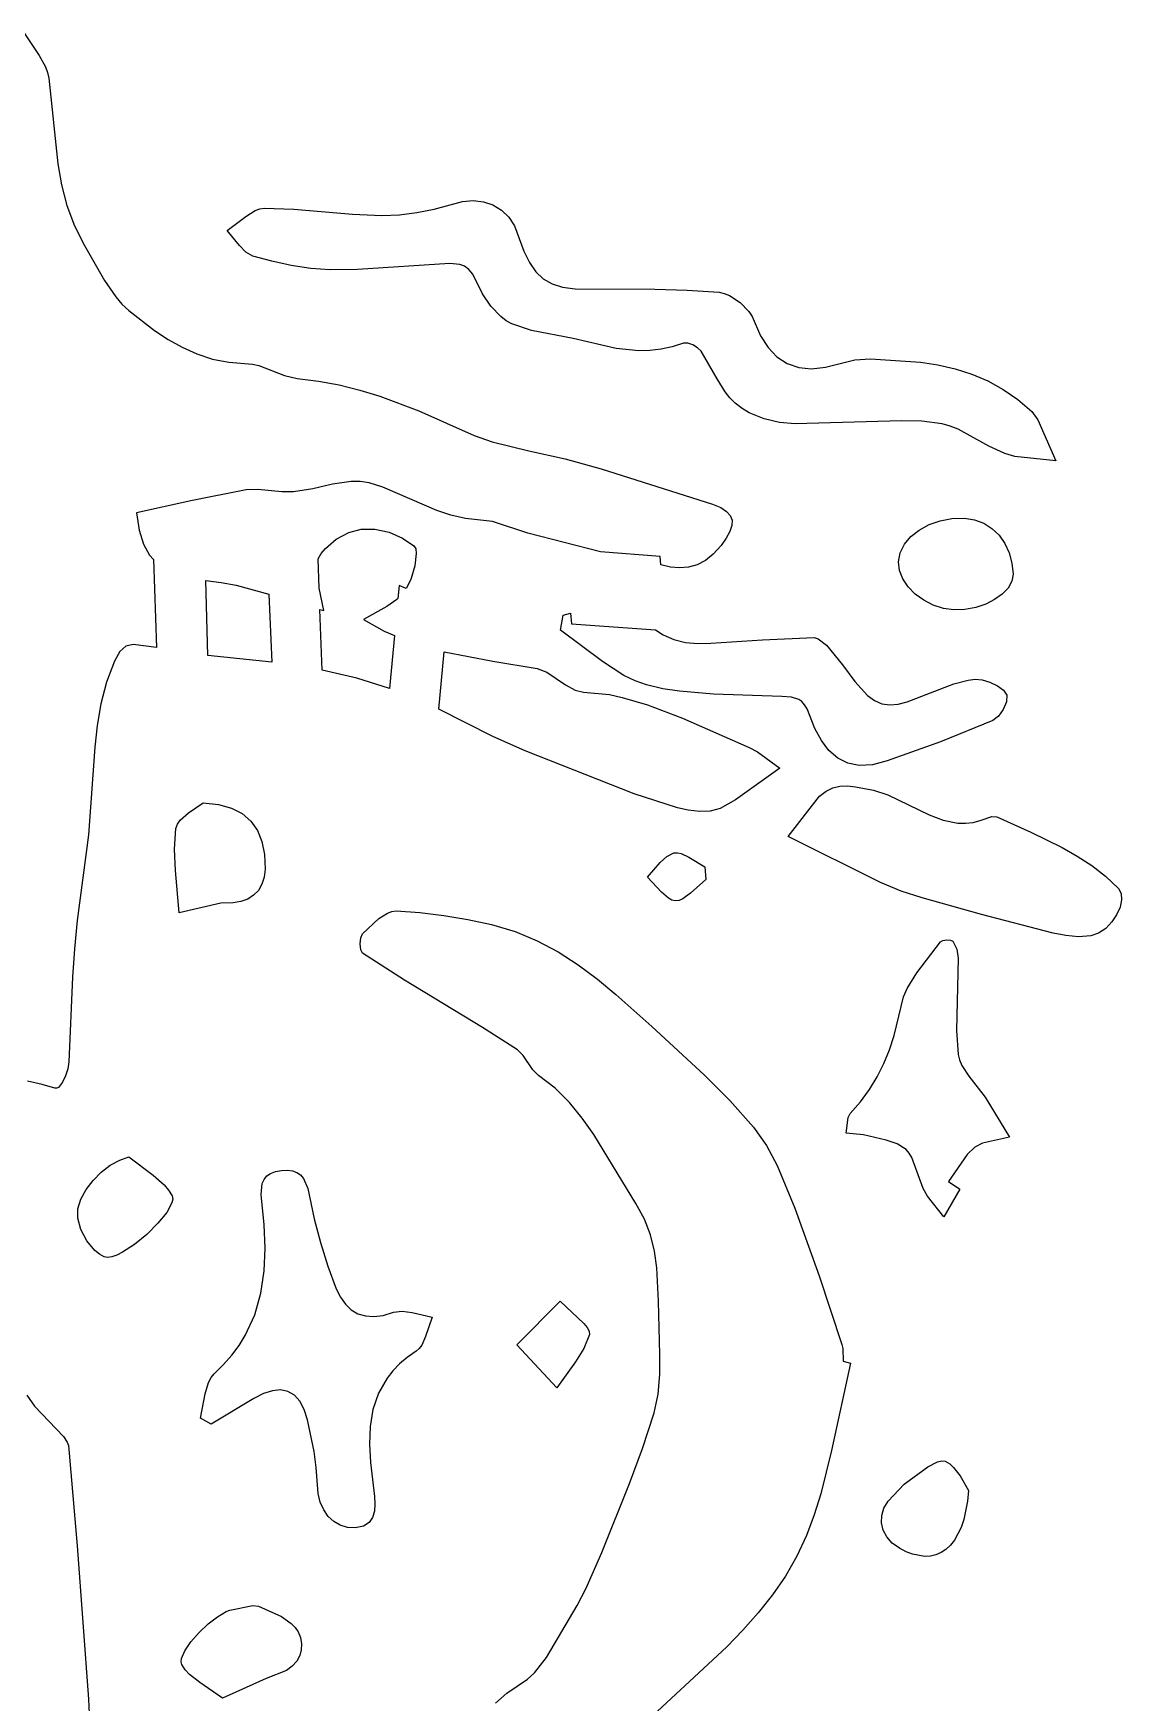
# Model space of a CAD drawing. Header units: centimetres. Extents: x 3.3 to 18.4, y 1.6 to 29.8.
# Drawn here: x 10.65 to 14.22, y 24.34 to 29.81 of the extents above; entities that cross this region are included whole.
import ezdxf

# ---------------------------------------------------------------- set-up
doc = ezdxf.new("R2010")
doc.units = ezdxf.units.CM
doc.layers.add('CUT', color=7, linetype='Continuous')

msp = doc.modelspace()

# ---------------------------------------------------------------- linework, layer by layer
at = {"layer": 'CUT'}
for points in [[(10.621396, 29.806714), (10.669697, 29.734118), (10.690482, 29.697419), (10.697631, 29.678683), (10.701701, 29.659579), (10.730599, 29.379039), (10.743064, 29.310151), (10.760817, 29.242419), (10.785453, 29.176174), (10.818567, 29.111745), (10.883927, 28.997105), (10.920521, 28.943694), (10.941171, 28.919864), (10.963913, 28.898675), (11.048073, 28.833653), (11.092301, 28.804319), (11.138409, 28.778296), (11.186733, 28.756479), (11.23761, 28.739762), (11.291375, 28.729039), (11.369186, 28.723256), (11.38995, 28.718132), (11.473159, 28.685569), (11.515365, 28.675833), (11.584631, 28.667513), (11.652812, 28.654763), (11.719859, 28.638102), (11.785725, 28.618052), (11.913718, 28.56986), (12.095106, 28.489194), (12.154379, 28.469087), (12.27388, 28.438689), (12.393368, 28.412514), (12.5113, 28.379923), (12.875827, 28.264104), (12.902411, 28.253056), (12.921631, 28.240712), (12.933866, 28.226887), (12.939497, 28.2114), (12.938905, 28.194065), (12.93247, 28.1747), (12.920573, 28.153121), (12.903593, 28.129146), (12.878284, 28.100717), (12.852151, 28.079842), (12.825115, 28.065844), (12.797099, 28.058045), (12.768025, 28.055769), (12.737816, 28.05834), (12.706577, 28.065041), (12.704625, 28.093079), (12.508585, 28.108472), (12.271081, 28.169406), (12.15502, 28.207843), (12.066169, 28.217343), (12.018421, 28.228044), (11.972508, 28.243465), (11.79572, 28.319752), (11.750367, 28.334329), (11.721871, 28.339041), (11.692192, 28.339059), (11.6303, 28.329584), (11.566709, 28.315051), (11.503442, 28.304606), (11.464517, 28.304888), (11.386099, 28.312742), (11.347875, 28.31084), (11.166699, 28.275139), (10.989079, 28.235669), (10.997499, 28.179595), (11.011774, 28.133707), (11.031825, 28.096974), (11.044661, 28.082712), (11.053749, 27.794298), (10.977323, 27.804577), (10.953447, 27.798694), (10.934376, 27.781451), (10.917047, 27.750136), (10.890842, 27.680809), (10.872383, 27.610548), (10.860008, 27.539554), (10.852054, 27.468029), (10.831211, 27.180655), (10.794805, 26.900869), (10.785243, 26.807395), (10.779177, 26.7151), (10.767068, 26.437661), (10.763674, 26.414685), (10.756687, 26.391642), (10.746326, 26.370408), (10.732812, 26.352859), (10.727946, 26.350642), (10.720858, 26.35081), (10.679992, 26.363391), (10.631268, 26.37431)], [(12.164951, 24.336647), (12.202233, 24.369434), (12.269654, 24.414665), (12.292008, 24.435511), (12.331694, 24.486211), (12.432054, 24.655727), (12.461261, 24.712561), (12.513032, 24.829362), (12.60403, 25.056337), (12.646315, 25.170926), (12.684073, 25.286855), (12.697377, 25.348598), (12.703036, 25.412815), (12.703474, 25.478005), (12.698644, 25.652859), (12.693154, 25.762801), (12.68545, 25.816964), (12.672398, 25.870206), (12.652466, 25.922241), (12.624123, 25.972781), (12.486731, 26.199115), (12.449144, 26.253291), (12.407375, 26.304382), (12.359981, 26.351326), (12.30552, 26.393062), (12.286574, 26.411427), (12.255223, 26.45805), (12.236403, 26.476847), (12.122244, 26.54994), (11.866768, 26.704978), (11.729572, 26.79294), (11.723455, 26.804419), (11.721216, 26.823492), (11.723068, 26.843254), (11.729222, 26.856797), (11.782449, 26.906369), (11.810928, 26.924881), (11.825043, 26.930097), (11.838852, 26.931679), (11.917394, 26.926517), (11.995875, 26.916926), (12.073945, 26.903606), (12.151255, 26.887256), (12.228731, 26.864627), (12.301554, 26.834241), (12.370375, 26.797245), (12.435844, 26.754787), (12.49861, 26.708014), (12.559324, 26.658073), (12.677195, 26.553281), (12.849498, 26.393797), (12.931975, 26.310542), (13.009618, 26.223322), (13.05204, 26.163328), (13.087411, 26.097234), (13.145614, 25.957714), (13.225303, 25.735677), (13.299645, 25.511598), (13.30257, 25.498363), (13.304108, 25.456237), (13.327716, 25.449862), (13.265371, 25.163627), (13.229994, 25.022215), (13.208502, 24.953053), (13.183425, 24.885346), (13.151931, 24.817271), (13.114623, 24.752505), (13.072267, 24.690733), (13.02563, 24.631641), (12.975476, 24.574914), (12.922573, 24.520238), (12.63324, 24.252604)], [(10.629898, 25.345717), (10.654814, 25.309271), (10.749158, 25.210373), (10.761852, 25.191359), (10.766157, 25.18072), (10.79391, 24.851222), (10.831682, 24.348769), (10.840805, 24.133383)]]:
    msp.add_lwpolyline(points, dxfattribs=at)
for points in [[(13.044649, 28.543551), (12.996226, 28.563975), (12.972853, 28.578226), (12.950116, 28.595527), (12.932729, 28.612549), (12.917348, 28.631895), (12.890557, 28.675308), (12.838544, 28.765242), (12.826903, 28.77674), (12.811019, 28.786475), (12.794528, 28.792283), (12.781063, 28.791996), (12.744006, 28.780046), (12.707172, 28.77209), (12.670479, 28.767832), (12.633846, 28.766976), (12.56043, 28.774283), (12.41875, 28.807184), (12.282582, 28.83343), (12.218391, 28.855226), (12.199714, 28.865483), (12.181844, 28.878965), (12.149228, 28.913325), (12.121963, 28.953752), (12.090355, 29.01759), (12.077666, 29.033204), (12.063612, 29.043534), (12.048402, 29.049587), (12.015355, 29.05288), (11.712664, 29.033445), (11.623619, 29.03235), (11.559675, 29.036699), (11.49576, 29.046281), (11.432429, 29.060067), (11.370242, 29.077029), (11.346949, 29.090186), (11.326121, 29.111665), (11.286225, 29.160559), (11.346779, 29.207093), (11.377079, 29.226369), (11.392252, 29.232176), (11.407444, 29.234349), (11.503778, 29.231116), (11.696516, 29.214834), (11.792939, 29.210391), (11.850062, 29.212442), (11.907466, 29.219547), (11.964184, 29.231267), (12.056351, 29.256314), (12.091991, 29.25891), (12.125577, 29.255014), (12.15651, 29.244692), (12.184193, 29.228004), (12.208027, 29.205016), (12.227415, 29.17579), (12.25787, 29.09363), (12.275787, 29.055624), (12.296463, 29.025601), (12.320854, 29.002788), (12.349915, 28.986416), (12.384601, 28.975714), (12.425865, 28.969911), (12.686656, 28.968687), (12.792452, 28.965947), (12.897792, 28.958644), (12.91432, 28.955066), (12.931675, 28.947846), (12.965987, 28.925004), (12.994978, 28.895172), (13.00568, 28.879213), (13.032763, 28.8161), (13.057499, 28.77723), (13.08685, 28.746889), (13.120567, 28.725173), (13.158397, 28.712179), (13.200089, 28.708002), (13.245392, 28.712741), (13.342005, 28.737724), (13.393198, 28.740504), (13.556452, 28.729276), (13.614171, 28.720335), (13.67046, 28.707416), (13.725055, 28.690089), (13.777693, 28.667924), (13.828107, 28.640493), (13.876035, 28.607365), (13.92121, 28.568112), (13.94159, 28.541004), (13.999765, 28.406833), (13.866029, 28.420931), (13.832918, 28.430069), (13.781229, 28.454693), (13.680304, 28.509572), (13.654417, 28.519859), (13.627868, 28.527195), (13.561814, 28.535921), (13.494284, 28.537586), (13.1466, 28.527518), (13.094927, 28.532112)], [(11.583666, 28.085761), (11.594186, 28.102917), (11.608061, 28.119507), (11.643215, 28.149255), (11.683804, 28.171544), (11.724505, 28.182913), (11.769475, 28.182517), (11.816388, 28.172081), (11.860644, 28.153276), (11.897641, 28.127771), (11.903261, 28.11793), (11.90533, 28.102761), (11.900571, 28.062116), (11.886868, 28.017198), (11.872605, 27.987788), (11.849383, 27.998194), (11.845358, 27.955755), (11.841843, 27.952044), (11.808272, 27.929401), (11.732819, 27.886001), (11.799768, 27.848591), (11.833801, 27.833886), (11.817324, 27.66015), (11.710001, 27.694173), (11.597472, 27.720464), (11.589616, 27.919326), (11.602739, 27.915449), (11.586857, 27.989173)], [(13.733894, 28.212957), (13.764153, 28.201557), (13.79115, 28.184521), (13.814392, 28.162416), (13.833391, 28.135807), (13.847654, 28.105261), (13.85669, 28.071344), (13.860009, 28.034621), (13.855817, 28.011632), (13.843634, 27.989669), (13.824597, 27.969421), (13.799842, 27.951571), (13.770508, 27.936805), (13.737731, 27.92581), (13.702648, 27.91927), (13.666396, 27.917872), (13.631863, 27.922609), (13.598517, 27.933512), (13.567462, 27.949626), (13.539801, 27.969994), (13.516637, 27.99366), (13.499072, 28.019669), (13.488211, 28.047066), (13.485156, 28.074894), (13.490911, 28.104912), (13.504785, 28.132837), (13.525749, 28.157987), (13.552772, 28.179677), (13.584825, 28.197222), (13.620878, 28.20994), (13.6599, 28.217146), (13.700862, 28.218155)], [(11.21596, 28.014539), (11.265583, 28.008053), (11.314847, 27.998486), (11.422727, 27.969687), (11.431573, 27.74668), (11.222743, 27.768192)], [(13.301861, 27.737925), (13.341527, 27.683767), (13.383308, 27.63762), (13.406, 27.620901), (13.430431, 27.610207), (13.456398, 27.606636), (13.484075, 27.609219), (13.513098, 27.616566), (13.665687, 27.676196), (13.71276, 27.688086), (13.736412, 27.690585), (13.758973, 27.68865), (13.783729, 27.681196), (13.808759, 27.669546), (13.829028, 27.654922), (13.8395, 27.638548), (13.838183, 27.616882), (13.82804, 27.591829), (13.812273, 27.569276), (13.794086, 27.555106), (13.622497, 27.485885), (13.448284, 27.423018), (13.399625, 27.410376), (13.356599, 27.40824), (13.318778, 27.415877), (13.285732, 27.432552), (13.257032, 27.457532), (13.23225, 27.490086), (13.210955, 27.529478), (13.18524, 27.593349), (13.177141, 27.607354), (13.168199, 27.617617), (13.158191, 27.624761), (13.134084, 27.632188), (13.103036, 27.634626), (12.878645, 27.641707), (12.767706, 27.651191), (12.713275, 27.659833), (12.659814, 27.671995), (12.622085, 27.685041), (12.585641, 27.702893), (12.515476, 27.748776), (12.378092, 27.851566), (12.386739, 27.901036), (12.41096, 27.907641), (12.413439, 27.872309), (12.689056, 27.852377), (12.714297, 27.836205), (12.749428, 27.821076), (12.786977, 27.811578), (12.82703, 27.807454), (12.869674, 27.808448), (13.03892, 27.81999), (13.208368, 27.827129), (13.221892, 27.823672), (13.249147, 27.802076)], [(12.333341, 27.714267), (12.393885, 27.672399), (12.425678, 27.655075), (12.452485, 27.648446), (12.538343, 27.641177), (12.580147, 27.631163), (12.66283, 27.607314), (12.777134, 27.563155), (12.996218, 27.467578), (13.023326, 27.452537), (13.095698, 27.399497), (12.950416, 27.295307), (12.900217, 27.267732), (12.86847, 27.258703), (12.832683, 27.257194), (12.795859, 27.261384), (12.760998, 27.269451), (12.618699, 27.315529), (12.262243, 27.45607), (12.155536, 27.502724), (11.979021, 27.592854), (11.99675, 27.780582), (12.155477, 27.749821), (12.301576, 27.726189)], [(13.704076, 27.218755), (13.729663, 27.221709), (13.756081, 27.228523), (13.790398, 27.241432), (13.80683, 27.239546), (13.918442, 27.189665), (14.020879, 27.139649), (14.07029, 27.11158), (14.117868, 27.080414), (14.163142, 27.045358), (14.205641, 27.00562), (14.214431, 26.98933), (14.215782, 26.968209), (14.210533, 26.944221), (14.199523, 26.919328), (14.18359, 26.895492), (14.163573, 26.874676), (14.14031, 26.858842), (14.114641, 26.849952), (14.074747, 26.847164), (14.033492, 26.851064), (13.99197, 26.859171), (13.756629, 26.919939), (13.562896, 26.974379), (13.493159, 26.996843), (13.425614, 27.024939), (13.123419, 27.17596), (13.226505, 27.307155), (13.247527, 27.324207), (13.269568, 27.334909), (13.292866, 27.340229), (13.317658, 27.341136), (13.344181, 27.338599), (13.40337, 27.327071), (13.449996, 27.312449), (13.585241, 27.246148), (13.631338, 27.228556), (13.679223, 27.219211)], [(11.264464, 26.957077), (11.128212, 26.925179), (11.116318, 27.064388), (11.113446, 27.133557), (11.117969, 27.201677), (11.122751, 27.216024), (11.132019, 27.229454), (11.158675, 27.253194), (11.207131, 27.285625), (11.256881, 27.280533), (11.299414, 27.268773), (11.334853, 27.250533), (11.363318, 27.226005), (11.384932, 27.195378), (11.399817, 27.158843), (11.408094, 27.11659), (11.409884, 27.068808), (11.406835, 27.042188), (11.399419, 27.018898), (11.387868, 26.999098), (11.372413, 26.982951), (11.353284, 26.970617), (11.330712, 26.962259), (11.304928, 26.958037)], [(12.79813, 27.107794), (12.850895, 27.076606), (12.853962, 27.034771), (12.803874, 26.98989), (12.778931, 26.971671), (12.766548, 26.966351), (12.75425, 26.964596), (12.742692, 26.967013), (12.731221, 26.973166), (12.708468, 26.993404), (12.66317, 27.042634), (12.704408, 27.090141), (12.725748, 27.110473), (12.74898, 27.121814), (12.760419, 27.122339), (12.77252, 27.119716)], [(13.369736, 26.198236), (13.313069, 26.20384), (13.319629, 26.255196), (13.326549, 26.267822), (13.360121, 26.306285), (13.38951, 26.346332), (13.414997, 26.388016), (13.436862, 26.43139), (13.455388, 26.476504), (13.470855, 26.523412), (13.501104, 26.650416), (13.512784, 26.67728), (13.545413, 26.729346), (13.622061, 26.83067), (13.629964, 26.835057), (13.642722, 26.837011), (13.655328, 26.836414), (13.662779, 26.833149), (13.675604, 26.80651), (13.680385, 26.777223), (13.674782, 26.539935), (13.68004, 26.461752), (13.684358, 26.443423), (13.692267, 26.425554), (13.715582, 26.390727), (13.769253, 26.32147), (13.848357, 26.190358), (13.75972, 26.171059), (13.73531, 26.157998), (13.710355, 26.133882), (13.648212, 26.045118), (13.685434, 26.02063), (13.632947, 25.929479), (13.579988, 25.997598), (13.565253, 26.021831), (13.528486, 26.123867), (13.520107, 26.137972), (13.509577, 26.149762), (13.480051, 26.168207), (13.444841, 26.180267)], [(10.882602, 25.798432), (10.867427, 25.80721), (10.852772, 25.819342), (10.826477, 25.850978), (10.806623, 25.887957), (10.796117, 25.924898), (10.796974, 25.955482), (10.806688, 25.987211), (10.823703, 26.018733), (10.846463, 26.048694), (10.873411, 26.075744), (10.902989, 26.098529), (10.933642, 26.115698), (10.963812, 26.125899), (11.042965, 26.066055), (11.078935, 26.034315), (11.093708, 26.016826), (11.105459, 25.997813), (11.10737, 25.987692), (11.104708, 25.975003), (11.087778, 25.943858), (11.058885, 25.908243), (11.022248, 25.872025), (10.982083, 25.839069), (10.942609, 25.813241), (10.924449, 25.804208), (10.908043, 25.798407), (10.893918, 25.79632)], [(11.397375, 26.002928), (11.400901, 26.038493), (11.406741, 26.052251), (11.415673, 26.063393), (11.427976, 26.07197), (11.443931, 26.078033), (11.463816, 26.081633), (11.483243, 26.082468), (11.499949, 26.080376), (11.514141, 26.075263), (11.526029, 26.067033), (11.53582, 26.055592), (11.549946, 26.022698), (11.570686, 25.922691), (11.59102, 25.844977), (11.615348, 25.768375), (11.64332, 25.693343), (11.656688, 25.665851), (11.67295, 25.64302), (11.692093, 25.625079), (11.714105, 25.612254), (11.738972, 25.604772), (11.76668, 25.602859), (11.797218, 25.606744), (11.83057, 25.616652), (11.859361, 25.620593), (11.891392, 25.615867), (11.957759, 25.600248), (11.93583, 25.537656), (11.922985, 25.509301), (11.914731, 25.497988), (11.904738, 25.489395), (11.875678, 25.469012), (11.850289, 25.447511), (11.828361, 25.424954), (11.809683, 25.401401), (11.781228, 25.351551), (11.763235, 25.298445), (11.754014, 25.242568), (11.751875, 25.184405), (11.755127, 25.12444), (11.768516, 25.013344), (11.769846, 24.988448), (11.768174, 24.965113), (11.762195, 24.944504), (11.7506, 24.927784), (11.732085, 24.916118), (11.70534, 24.910671), (11.679673, 24.911955), (11.656116, 24.918847), (11.635051, 24.93094), (11.616859, 24.947823), (11.601923, 24.969089), (11.590624, 24.994329), (11.583346, 25.023132), (11.577347, 25.107771), (11.570381, 25.160457), (11.548994, 25.264743), (11.538217, 25.298684), (11.523774, 25.325405), (11.505901, 25.344902), (11.484835, 25.357168), (11.460812, 25.362198), (11.434069, 25.359987), (11.40484, 25.350529), (11.373364, 25.333819), (11.233792, 25.250344), (11.198231, 25.269775), (11.214011, 25.350098), (11.224708, 25.387148), (11.232786, 25.402646), (11.243457, 25.415271), (11.274274, 25.445326), (11.301332, 25.476334), (11.324837, 25.50824), (11.344989, 25.540993), (11.376048, 25.608831), (11.396131, 25.679426), (11.40686, 25.752362), (11.409855, 25.827218), (11.406738, 25.903577)], [(12.366125, 25.3695), (12.234722, 25.510266), (12.37626, 25.653543), (12.453974, 25.580524), (12.465014, 25.5671), (12.471549, 25.554857), (12.472292, 25.544131), (12.454022, 25.498306), (12.427131, 25.454739)], [(13.464175, 24.860789), (13.446451, 24.880922), (13.434833, 24.903156), (13.429387, 24.92673), (13.430177, 24.950883), (13.437269, 24.974857), (13.450727, 24.997889), (13.503169, 25.053921), (13.581545, 25.110061), (13.61292, 25.126929), (13.626447, 25.130195), (13.63788, 25.128656), (13.652538, 25.120264), (13.665552, 25.108771), (13.687012, 25.080649), (13.714192, 25.033021), (13.710883, 24.998197), (13.698718, 24.937701), (13.690049, 24.912035), (13.668005, 24.869883), (13.654817, 24.853404), (13.640309, 24.839992), (13.624574, 24.829652), (13.607707, 24.822386), (13.5898, 24.818197), (13.570947, 24.817088), (13.530776, 24.824124), (13.509644, 24.832274), (13.48794, 24.843517)], [(11.294107, 24.640867), (11.370065, 24.656415), (11.388659, 24.654008), (11.463319, 24.619614), (11.495584, 24.597345), (11.508274, 24.584425), (11.517839, 24.570118), (11.525584, 24.550833), (11.529216, 24.530992), (11.528564, 24.511174), (11.523456, 24.491958), (11.513723, 24.473922), (11.499193, 24.457644), (11.479695, 24.443703), (11.413161, 24.416713), (11.270984, 24.353057), (11.196326, 24.403514), (11.162392, 24.430565), (11.148449, 24.44572), (11.137352, 24.462409), (11.13498, 24.471268), (11.136029, 24.482015), (11.146926, 24.50783), (11.167106, 24.537172), (11.193636, 24.567354), (11.223578, 24.595694), (11.253999, 24.619507), (11.281963, 24.636109)]]:
    msp.add_lwpolyline(points, close=True, dxfattribs=at)

doc.saveas('drawing.dxf')
